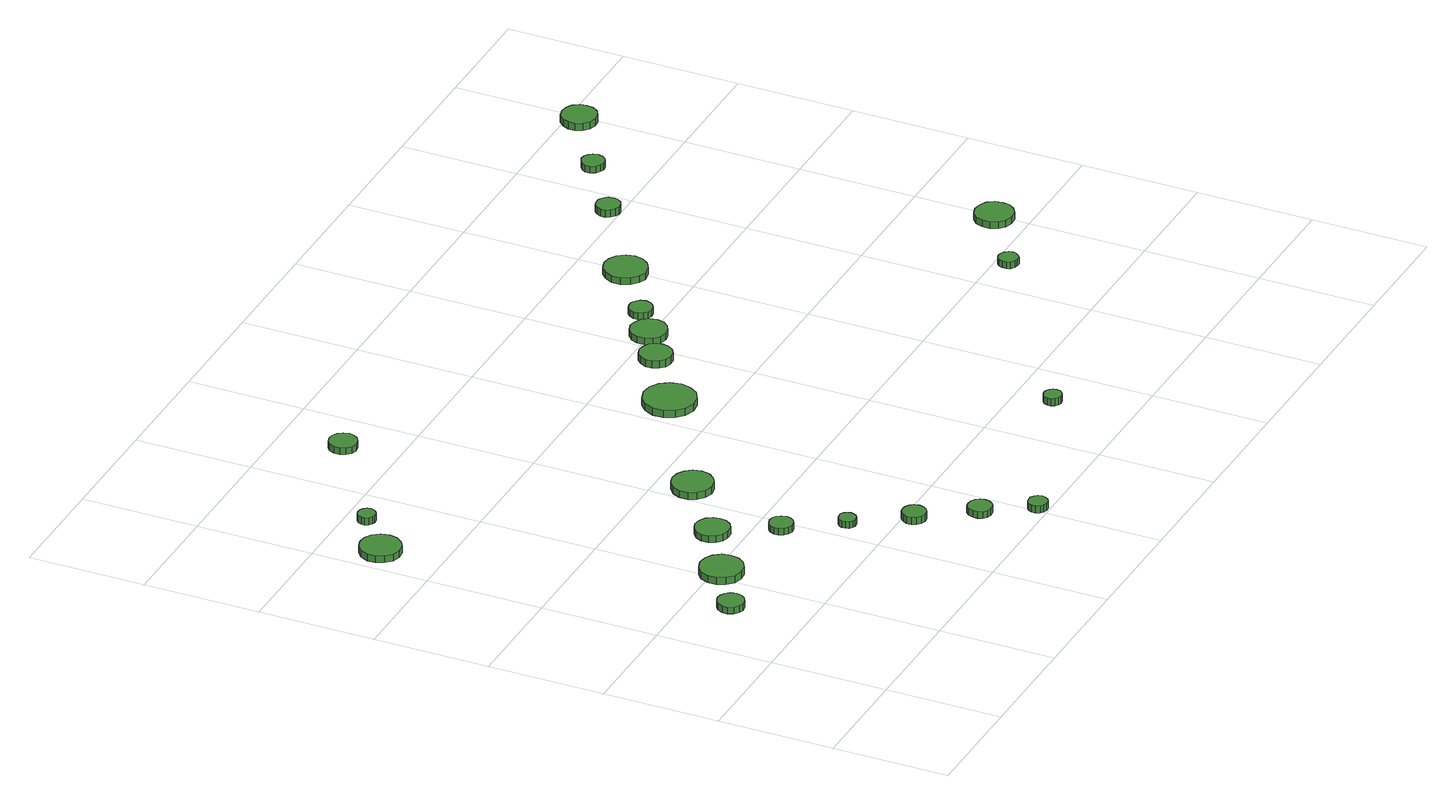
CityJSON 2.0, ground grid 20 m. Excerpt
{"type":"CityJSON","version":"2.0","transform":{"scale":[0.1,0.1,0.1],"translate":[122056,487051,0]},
"CityObjects":{
"tree1":{"type":"SolitaryVegetationObject","attributes":{"function":"something"},"geometry":[{"type":"MultiSurface","lod":"1","boundaries":[[[0,1,2,3,4,5,6,7,8,9,10,11,12,13,14]],[[15,16,17,18,19,20,21,22,23,24,25,26,27,28,29]],[[0,29,28,1]],[[1,28,27,2]],[[2,27,26,3]],[[3,26,25,4]],[[4,25,24,5]],[[5,24,23,6]],[[6,23,22,7]],[[7,22,21,8]],[[8,21,20,9]],[[9,20,19,10]],[[10,19,18,11]],[[11,18,17,12]],[[12,17,16,13]],[[13,16,15,14]],[[14,15,29,0]]]}]},
"tree2":{"type":"SolitaryVegetationObject","attributes":{"function":"something"},"geometry":[{"type":"MultiSurface","lod":"1","boundaries":[[[30,31,32,33,34,35,36,37,38,39,40,41,42,43,44]],[[45,46,47,48,49,50,51,52,53,54,55,56,57,58,59]],[[30,59,58,31]],[[31,58,57,32]],[[32,57,56,33]],[[33,56,55,34]],[[34,55,54,35]],[[35,54,53,36]],[[36,53,52,37]],[[37,52,51,38]],[[38,51,50,39]],[[39,50,49,40]],[[40,49,48,41]],[[41,48,47,42]],[[42,47,46,43]],[[43,46,45,44]],[[44,45,59,30]]]}]},
"tree3":{"type":"SolitaryVegetationObject","attributes":{"function":"something"},"geometry":[{"type":"MultiSurface","lod":"1","boundaries":[[[60,61,62,63,64,65,66,67,68,69,70,71,72,73,74]],[[75,76,77,78,79,80,81,82,83,84,85,86,87,88,89]],[[60,89,88,61]],[[61,88,87,62]],[[62,87,86,63]],[[63,86,85,64]],[[64,85,84,65]],[[65,84,83,66]],[[66,83,82,67]],[[67,82,81,68]],[[68,81,80,69]],[[69,80,79,70]],[[70,79,78,71]],[[71,78,77,72]],[[72,77,76,73]],[[73,76,75,74]],[[74,75,89,60]]]}]},
"tree4":{"type":"SolitaryVegetationObject","attributes":{"function":"something"},"geometry":[{"type":"MultiSurface","lod":"1","boundaries":[[[90,91,92,93,94,95,96,97,98,99,100,101,102,103,104]],[[105,106,107,108,109,110,111,112,113,114,115,116,117,118,119]],[[90,119,118,91]],[[91,118,117,92]],[[92,117,116,93]],[[93,116,115,94]],[[94,115,114,95]],[[95,114,113,96]],[[96,113,112,97]],[[97,112,111,98]],[[98,111,110,99]],[[99,110,109,100]],[[100,109,108,101]],[[101,108,107,102]],[[102,107,106,103]],[[103,106,105,104]],[[104,105,119,90]]]}]},
"tree5":{"type":"SolitaryVegetationObject","attributes":{"function":"something"},"geometry":[{"type":"MultiSurface","lod":"1","boundaries":[[[120,121,122,123,124,125,126,127,128,129,130,131,132,133,134]],[[135,136,137,138,139,140,141,142,143,144,145,146,147,148,149]],[[120,149,148,121]],[[121,148,147,122]],[[122,147,146,123]],[[123,146,145,124]],[[124,145,144,125]],[[125,144,143,126]],[[126,143,142,127]],[[127,142,141,128]],[[128,141,140,129]],[[129,140,139,130]],[[130,139,138,131]],[[131,138,137,132]],[[132,137,136,133]],[[133,136,135,134]],[[134,135,149,120]]]}]},
"tree6":{"type":"SolitaryVegetationObject","attributes":{"function":"something"},"geometry":[{"type":"MultiSurface","lod":"1","boundaries":[[[150,151,152,153,154,155,156,157,158,159,160,161,162,163,164]],[[165,166,167,168,169,170,171,172,173,174,175,176,177,178,179]],[[150,179,178,151]],[[151,178,177,152]],[[152,177,176,153]],[[153,176,175,154]],[[154,175,174,155]],[[155,174,173,156]],[[156,173,172,157]],[[157,172,171,158]],[[158,171,170,159]],[[159,170,169,160]],[[160,169,168,161]],[[161,168,167,162]],[[162,167,166,163]],[[163,166,165,164]],[[164,165,179,150]]]}]},
"tree7":{"type":"SolitaryVegetationObject","attributes":{"function":"something"},"geometry":[{"type":"MultiSurface","lod":"1","boundaries":[[[180,181,182,183,184,185,186,187,188,189,190,191,192,193,194]],[[195,196,197,198,199,200,201,202,203,204,205,206,207,208,209]],[[180,209,208,181]],[[181,208,207,182]],[[182,207,206,183]],[[183,206,205,184]],[[184,205,204,185]],[[185,204,203,186]],[[186,203,202,187]],[[187,202,201,188]],[[188,201,200,189]],[[189,200,199,190]],[[190,199,198,191]],[[191,198,197,192]],[[192,197,196,193]],[[193,196,195,194]],[[194,195,209,180]]]}]},
"tree8":{"type":"SolitaryVegetationObject","attributes":{"function":"something"},"geometry":[{"type":"MultiSurface","lod":"1","boundaries":[[[210,211,212,213,214,215,216,217,218,219,220,221,222,223,224]],[[225,226,227,228,229,230,231,232,233,234,235,236,237,238,239]],[[210,239,238,211]],[[211,238,237,212]],[[212,237,236,213]],[[213,236,235,214]],[[214,235,234,215]],[[215,234,233,216]],[[216,233,232,217]],[[217,232,231,218]],[[218,231,230,219]],[[219,230,229,220]],[[220,229,228,221]],[[221,228,227,222]],[[222,227,226,223]],[[223,226,225,224]],[[224,225,239,210]]]}]},
"tree9":{"type":"SolitaryVegetationObject","attributes":{"function":"something"},"geometry":[{"type":"MultiSurface","lod":"1","boundaries":[[[240,241,242,243,244,245,246,247,248,249,250,251,252,253,254]],[[255,256,257,258,259,260,261,262,263,264,265,266,267,268,269]],[[240,269,268,241]],[[241,268,267,242]],[[242,267,266,243]],[[243,266,265,244]],[[244,265,264,245]],[[245,264,263,246]],[[246,263,262,247]],[[247,262,261,248]],[[248,261,260,249]],[[249,260,259,250]],[[250,259,258,251]],[[251,258,257,252]],[[252,257,256,253]],[[253,256,255,254]],[[254,255,269,240]]]}]},
"tree10":{"type":"SolitaryVegetationObject","attributes":{"function":"something"},"geometry":[{"type":"MultiSurface","lod":"1","boundaries":[[[270,271,272,273,274,275,276,277,278,279,280,281,282,283,284]],[[285,286,287,288,289,290,291,292,293,294,295,296,297,298,299]],[[270,299,298,271]],[[271,298,297,272]],[[272,297,296,273]],[[273,296,295,274]],[[274,295,294,275]],[[275,294,293,276]],[[276,293,292,277]],[[277,292,291,278]],[[278,291,290,279]],[[279,290,289,280]],[[280,289,288,281]],[[281,288,287,282]],[[282,287,286,283]],[[283,286,285,284]],[[284,285,299,270]]]}]},
"tree11":{"type":"SolitaryVegetationObject","attributes":{"function":"something"},"geometry":[{"type":"MultiSurface","lod":"1","boundaries":[[[300,301,302,303,304,305,306,307,308,309,310,311,312,313,314]],[[315,316,317,318,319,320,321,322,323,324,325,326,327,328,329]],[[300,329,328,301]],[[301,328,327,302]],[[302,327,326,303]],[[303,326,325,304]],[[304,325,324,305]],[[305,324,323,306]],[[306,323,322,307]],[[307,322,321,308]],[[308,321,320,309]],[[309,320,319,310]],[[310,319,318,311]],[[311,318,317,312]],[[312,317,316,313]],[[313,316,315,314]],[[314,315,329,300]]]}]},
"tree12":{"type":"SolitaryVegetationObject","attributes":{"function":"something"},"geometry":[{"type":"MultiSurface","lod":"1","boundaries":[[[330,331,332,333,334,335,336,337,338,339,340,341,342,343,344]],[[345,346,347,348,349,350,351,352,353,354,355,356,357,358,359]],[[330,359,358,331]],[[331,358,357,332]],[[332,357,356,333]],[[333,356,355,334]],[[334,355,354,335]],[[335,354,353,336]],[[336,353,352,337]],[[337,352,351,338]],[[338,351,350,339]],[[339,350,349,340]],[[340,349,348,341]],[[341,348,347,342]],[[342,347,346,343]],[[343,346,345,344]],[[344,345,359,330]]]}]},
"tree13":{"type":"SolitaryVegetationObject","attributes":{"function":"something"},"geometry":[{"type":"MultiSurface","lod":"1","boundaries":[[[360,361,362,363,364,365,366,367,368,369,370,371,372,373,374]],[[375,376,377,378,379,380,381,382,383,384,385,386,387,388,389]],[[360,389,388,361]],[[361,388,387,362]],[[362,387,386,363]],[[363,386,385,364]],[[364,385,384,365]],[[365,384,383,366]],[[366,383,382,367]],[[367,382,381,368]],[[368,381,380,369]],[[369,380,379,370]],[[370,379,378,371]],[[371,378,377,372]],[[372,377,376,373]],[[373,376,375,374]],[[374,375,389,360]]]}]},
"tree14":{"type":"SolitaryVegetationObject","attributes":{"function":"something"},"geometry":[{"type":"MultiSurface","lod":"1","boundaries":[[[390,391,392,393,394,395,396,397,398,399,400,401,402,403,404]],[[405,406,407,408,409,410,411,412,413,414,415,416,417,418,419]],[[390,419,418,391]],[[391,418,417,392]],[[392,417,416,393]],[[393,416,415,394]],[[394,415,414,395]],[[395,414,413,396]],[[396,413,412,397]],[[397,412,411,398]],[[398,411,410,399]],[[399,410,409,400]],[[400,409,408,401]],[[401,408,407,402]],[[402,407,406,403]],[[403,406,405,404]],[[404,405,419,390]]]}]},
"tree15":{"type":"SolitaryVegetationObject","attributes":{"function":"something"},"geometry":[{"type":"MultiSurface","lod":"1","boundaries":[[[420,421,422,423,424,425,426,427,428,429,430,431,432,433,434]],[[435,436,437,438,439,440,441,442,443,444,445,446,447,448,449]],[[420,449,448,421]],[[421,448,447,422]],[[422,447,446,423]],[[423,446,445,424]],[[424,445,444,425]],[[425,444,443,426]],[[426,443,442,427]],[[427,442,441,428]],[[428,441,440,429]],[[429,440,439,430]],[[430,439,438,431]],[[431,438,437,432]],[[432,437,436,433]],[[433,436,435,434]],[[434,435,449,420]]]}]},
"tree16":{"type":"SolitaryVegetationObject","attributes":{"function":"something"},"geometry":[{"type":"MultiSurface","lod":"1","boundaries":[[[450,451,452,453,454,455,456,457,458,459,460,461,462,463,464]],[[465,466,467,468,469,470,471,472,473,474,475,476,477,478,479]],[[450,479,478,451]],[[451,478,477,452]],[[452,477,476,453]],[[453,476,475,454]],[[454,475,474,455]],[[455,474,473,456]],[[456,473,472,457]],[[457,472,471,458]],[[458,471,470,459]],[[459,470,469,460]],[[460,469,468,461]],[[461,468,467,462]],[[462,467,466,463]],[[463,466,465,464]],[[464,465,479,450]]]}]},
"tree17":{"type":"SolitaryVegetationObject","attributes":{"function":"something"},"geometry":[{"type":"MultiSurface","lod":"1","boundaries":[[[480,481,482,483,484,485,486,487,488,489,490,491,492,493,494]],[[495,496,497,498,499,500,501,502,503,504,505,506,507,508,509]],[[480,509,508,481]],[[481,508,507,482]],[[482,507,506,483]],[[483,506,505,484]],[[484,505,504,485]],[[485,504,503,486]],[[486,503,502,487]],[[487,502,501,488]],[[488,501,500,489]],[[489,500,499,490]],[[490,499,498,491]],[[491,498,497,492]],[[492,497,496,493]],[[493,496,495,494]],[[494,495,509,480]]]}]},
"tree18":{"type":"SolitaryVegetationObject","attributes":{"function":"something"},"geometry":[{"type":"MultiSurface","lod":"1","boundaries":[[[510,511,512,513,514,515,516,517,518,519,520,521,522,523,524]],[[525,526,527,528,529,530,531,532,533,534,535,536,537,538,539]],[[510,539,538,511]],[[511,538,537,512]],[[512,537,536,513]],[[513,536,535,514]],[[514,535,534,515]],[[515,534,533,516]],[[516,533,532,517]],[[517,532,531,518]],[[518,531,530,519]],[[519,530,529,520]],[[520,529,528,521]],[[521,528,527,522]],[[522,527,526,523]],[[523,526,525,524]],[[524,525,539,510]]]}]},
"tree19":{"type":"SolitaryVegetationObject","attributes":{"function":"something"},"geometry":[{"type":"MultiSurface","lod":"1","boundaries":[[[540,541,542,543,544,545,546,547,548,549,550,551,552,553,554]],[[555,556,557,558,559,560,561,562,563,564,565,566,567,568,569]],[[540,569,568,541]],[[541,568,567,542]],[[542,567,566,543]],[[543,566,565,544]],[[544,565,564,545]],[[545,564,563,546]],[[546,563,562,547]],[[547,562,561,548]],[[548,561,560,549]],[[549,560,559,550]],[[550,559,558,551]],[[551,558,557,552]],[[552,557,556,553]],[[553,556,555,554]],[[554,555,569,540]]]}]},
"tree20":{"type":"SolitaryVegetationObject","attributes":{"function":"something"},"geometry":[{"type":"MultiSurface","lod":"1","boundaries":[[[570,571,572,573,574,575,576,577,578,579,580,581,582,583,584]],[[585,586,587,588,589,590,591,592,593,594,595,596,597,598,599]],[[570,599,598,571]],[[571,598,597,572]],[[572,597,596,573]],[[573,596,595,574]],[[574,595,594,575]],[[575,594,593,576]],[[576,593,592,577]],[[577,592,591,578]],[[578,591,590,579]],[[579,590,589,580]],[[580,589,588,581]],[[581,588,587,582]],[[582,587,586,583]],[[583,586,585,584]],[[584,585,599,570]]]}]},
"tree21":{"type":"SolitaryVegetationObject","attributes":{"function":"something"},"geometry":[{"type":"MultiSurface","lod":"1","boundaries":[[[600,601,602,603,604,605,606,607,608,609,610,611,612,613,614]],[[615,616,617,618,619,620,621,622,623,624,625,626,627,628,629]],[[600,629,628,601]],[[601,628,627,602]],[[602,627,626,603]],[[603,626,625,604]],[[604,625,624,605]],[[605,624,623,606]],[[606,623,622,607]],[[607,622,621,608]],[[608,621,620,609]],[[609,620,619,610]],[[610,619,618,611]],[[611,618,617,612]],[[612,617,616,613]],[[613,616,615,614]],[[614,615,629,600]]]}]},
"tree22":{"type":"SolitaryVegetationObject","attributes":{"function":"something"},"geometry":[{"type":"MultiSurface","lod":"1","boundaries":[[[630,631,632,633,634,635,636,637,638,639,640,641,642,643,644]],[[645,646,647,648,649,650,651,652,653,654,655,656,657,658,659]],[[630,659,658,631]],[[631,658,657,632]],[[632,657,656,633]],[[633,656,655,634]],[[634,655,654,635]],[[635,654,653,636]],[[636,653,652,637]],[[637,652,651,638]],[[638,651,650,639]],[[639,650,649,640]],[[640,649,648,641]],[[641,648,647,642]],[[642,647,646,643]],[[643,646,645,644]],[[644,645,659,630]]]}]},
"tree23":{"type":"SolitaryVegetationObject","attributes":{"function":"something"},"geometry":[{"type":"MultiSurface","lod":"1","boundaries":[[[660,661,662,663,664,665,666,667,668,669,670,671,672,673,674]],[[675,676,677,678,679,680,681,682,683,684,685,686,687,688,689]],[[660,689,688,661]],[[661,688,687,662]],[[662,687,686,663]],[[663,686,685,664]],[[664,685,684,665]],[[665,684,683,666]],[[666,683,682,667]],[[667,682,681,668]],[[668,681,680,669]],[[669,680,679,670]],[[670,679,678,671]],[[671,678,677,672]],[[672,677,676,673]],[[673,676,675,674]],[[674,675,689,660]]]}]}
},
"vertices":[
[152,331,14],[150,340,14],[144,348,14],[136,352,14],[127,353,14],[118,350,14],[111,344,14],[107,335,14],[107,326,14],[111,317,14],[118,311,14],[127,308,14],[136,309,14],[144,314,14],[150,321,14],[150,321,2],[144,314,2],[136,309,2],[127,308,2],[118,311,2],[111,317,2],[107,326,2],[107,335,2],[111,344,2],[118,350,2],[127,353,2],[136,352,2],[144,348,2],[150,340,2],[152,331,2],
[76,900,20],[73,914,20],[64,926,20],[52,933,20],[37,934,20],[24,930,20],[13,920,20],[7,907,20],[7,893,20],[13,880,20],[24,870,20],[37,865,20],[52,867,20],[64,874,20],[73,886,20],[73,886,8],[64,874,8],[52,867,8],[37,865,8],[24,870,8],[13,880,8],[7,893,8],[7,907,8],[13,920,8],[24,930,8],[37,934,8],[52,933,8],[64,926,8],[73,914,8],[76,900,8],
[252,387,16],[249,402,16],[240,414,16],[227,421,16],[212,423,16],[197,418,16],[186,408,16],[180,394,16],[180,379,16],[186,366,16],[197,355,16],[212,351,16],[227,352,16],[240,360,16],[249,372,16],[249,372,3],[240,360,3],[227,352,3],[212,351,3],[197,355,3],[186,366,3],[180,379,3],[180,394,3],[186,408,3],[197,418,3],[212,423,3],[227,421,3],[240,414,3],[249,402,3],[252,387,3],
[143,964,16],[142,970,16],[138,975,16],[133,978,16],[126,979,16],[121,977,16],[116,973,16],[113,967,16],[113,961,16],[116,955,16],[121,951,16],[126,949,16],[133,950,16],[138,953,16],[142,958,16],[142,958,3],[138,953,3],[133,950,3],[126,949,3],[121,951,3],[116,955,3],[113,961,3],[113,967,3],[116,973,3],[121,977,3],[126,979,3],[133,978,3],[138,975,3],[142,970,3],[143,964,3],
[348,451,16],[346,462,16],[339,472,16],[328,478,16],[316,480,16],[305,476,16],[296,468,16],[291,457,16],[291,445,16],[296,434,16],[305,426,16],[316,422,16],[328,423,16],[339,429,16],[346,439,16],[346,439,4],[339,429,4],[328,423,4],[316,422,4],[305,426,4],[296,434,4],[291,445,4],[291,457,4],[296,468,4],[305,476,4],[316,480,4],[328,478,4],[339,472,4],[346,462,4],[348,451,4],
[398,358,16],[396,366,16],[391,373,16],[384,377,16],[376,378,16],[368,375,16],[362,370,16],[358,362,16],[358,354,16],[362,346,16],[368,341,16],[376,338,16],[384,339,16],[391,343,16],[396,350,16],[396,350,4],[391,343,4],[384,339,4],[376,338,4],[368,341,4],[362,346,4],[358,354,4],[358,362,4],[362,370,4],[368,375,4],[376,378,4],[384,377,4],[391,373,4],[396,366,4],[398,358,4],
[451,270,16],[449,276,16],[446,281,16],[441,284,16],[434,284,16],[429,282,16],[424,278,16],[422,273,16],[422,267,16],[424,261,16],[429,257,16],[434,255,16],[441,256,16],[446,259,16],[449,264,16],[449,264,4],[446,259,4],[441,256,4],[434,255,4],[429,257,4],[424,261,4],[422,267,4],[422,273,4],[424,278,4],[429,282,4],[434,284,4],[441,284,4],[446,281,4],[449,276,4],[451,270,4],
[516,181,17],[514,190,17],[509,196,17],[502,200,17],[494,201,17],[486,199,17],[480,193,17],[476,186,17],[476,177,17],[480,170,17],[486,164,17],[494,161,17],[502,162,17],[509,166,17],[514,173,17],[514,173,4],[509,166,4],[502,162,4],[494,161,4],[486,164,4],[480,170,4],[476,177,4],[476,186,4],[480,193,4],[486,199,4],[494,201,4],[502,200,4],[509,196,4],[514,190,4],[516,181,4],
[575,94,17],[574,102,17],[569,109,17],[562,113,17],[553,114,17],[545,112,17],[539,106,17],[536,98,17],[536,90,17],[539,82,17],[545,77,17],[553,74,17],[562,75,17],[569,79,17],[574,86,17],[574,86,5],[569,79,5],[562,75,5],[553,74,5],[545,77,5],[539,82,5],[536,90,5],[536,98,5],[539,106,5],[545,112,5],[553,114,5],[562,113,5],[569,109,5],[574,102,5],[575,94,5],
[461,535,21],[458,549,21],[449,560,21],[437,567,21],[423,569,21],[409,565,21],[398,555,21],[392,542,21],[392,527,21],[398,514,21],[409,505,21],[423,500,21],[437,502,21],[449,509,21],[458,520,21],[458,520,8],[449,509,8],[437,502,8],[423,500,8],[409,505,8],[398,514,8],[392,527,8],[392,542,8],[398,555,8],[409,565,8],[423,569,8],[437,567,8],[449,560,8],[458,549,8],[461,535,8],
[624,17,17],[622,24,17],[618,29,17],[612,33,17],[606,33,17],[599,31,17],[594,27,17],[591,20,17],[591,14,17],[594,7,17],[599,3,17],[606,1,17],[612,1,17],[618,5,17],[622,10,17],[622,10,4],[618,5,4],[612,1,4],[606,1,4],[599,3,4],[594,7,4],[591,14,4],[591,20,4],[594,27,4],[599,31,4],[606,33,4],[612,33,4],[618,29,4],[622,24,4],[624,17,4],
[338,1092,17],[336,1101,17],[330,1109,17],[321,1114,17],[312,1115,17],[302,1112,17],[295,1106,17],[291,1097,17],[291,1087,17],[295,1078,17],[302,1071,17],[312,1068,17],[321,1069,17],[330,1074,17],[336,1082,17],[336,1082,5],[330,1074,5],[321,1069,5],[312,1068,5],[302,1071,5],[295,1078,5],[291,1087,5],[291,1097,5],[295,1106,5],[302,1112,5],[312,1115,5],[321,1114,5],[330,1109,5],[336,1101,5],[338,1092,5],
[699,681,16],[695,699,16],[685,714,16],[669,723,16],[651,725,16],[633,719,16],[620,707,16],[612,690,16],[612,672,16],[620,655,16],[633,643,16],[651,637,16],[669,639,16],[685,648,16],[695,663,16],[695,663,3],[685,648,3],[669,639,3],[651,637,3],[633,643,3],[620,655,3],[612,672,3],[612,690,3],[620,707,3],[633,719,3],[651,725,3],[669,723,3],[685,714,3],[695,699,3],[699,681,3],
[928,133,19],[927,139,19],[923,144,19],[918,147,19],[912,148,19],[906,146,19],[901,142,19],[898,136,19],[898,130,19],[901,124,19],[906,120,19],[912,118,19],[918,119,19],[923,122,19],[927,127,19],[927,127,6],[923,122,6],[918,119,6],[912,118,6],[906,120,6],[901,124,6],[898,130,6],[898,136,6],[901,142,6],[906,146,6],[912,148,6],[918,147,6],[923,144,6],[927,139,6],[928,133,6],
[800,759,15],[797,770,15],[791,780,15],[781,785,15],[769,787,15],[758,783,15],[750,775,15],[745,765,15],[745,754,15],[750,743,15],[758,735,15],[769,732,15],[781,733,15],[791,739,15],[797,748,15],[797,748,2],[791,739,2],[781,733,2],[769,732,2],[758,735,2],[750,743,2],[745,754,2],[745,765,2],[750,775,2],[758,783,2],[769,787,2],[781,785,2],[791,780,2],[797,770,2],[800,759,2],
[865,800,15],[862,813,15],[854,823,15],[843,829,15],[831,831,15],[818,827,15],[809,818,15],[804,806,15],[804,794,15],[809,782,15],[818,773,15],[831,769,15],[843,771,15],[854,777,15],[862,787,15],[862,787,3],[854,777,3],[843,771,3],[831,769,3],[818,773,3],[809,782,3],[804,794,3],[804,806,3],[809,818,3],[818,827,3],[831,831,3],[843,829,3],[854,823,3],[862,813,3],[865,800,3],
[910,840,15],[908,848,15],[903,854,15],[896,859,15],[888,859,15],[880,857,15],[874,851,15],[870,844,15],[870,836,15],[874,828,15],[880,822,15],[888,820,15],[896,821,15],[903,825,15],[908,832,15],[908,832,3],[903,825,3],[896,821,3],[888,820,3],[880,822,3],[874,828,3],[870,836,3],[870,844,3],[874,851,3],[880,857,3],[888,859,3],[896,859,3],[903,854,3],[908,848,3],[910,840,3],
[1028,914,15],[1025,928,15],[1016,941,15],[1003,948,15],[988,950,15],[974,945,15],[963,935,15],[956,921,15],[956,906,15],[963,892,15],[974,882,15],[988,877,15],[1003,879,15],[1016,887,15],[1025,899,15],[1025,899,3],[1016,887,3],[1003,879,3],[988,877,3],[974,882,3],[963,892,3],[956,906,3],[956,921,3],[963,935,3],[974,945,3],[988,950,3],[1003,948,3],[1016,941,3],[1025,928,3],[1028,914,3],
[1286,375,18],[1284,382,18],[1280,388,18],[1274,391,18],[1267,392,18],[1261,390,18],[1255,385,18],[1253,379,18],[1253,372,18],[1255,366,18],[1261,361,18],[1267,359,18],[1274,359,18],[1280,363,18],[1284,369,18],[1284,369,6],[1280,363,6],[1274,359,6],[1267,359,6],[1261,361,6],[1255,366,6],[1253,372,6],[1253,379,6],[1255,385,6],[1261,390,6],[1267,392,6],[1274,391,6],[1280,388,6],[1284,382,6],[1286,375,6],
[1176,1020,15],[1175,1029,15],[1170,1035,15],[1162,1040,15],[1154,1040,15],[1146,1038,15],[1140,1032,15],[1136,1025,15],[1136,1016,15],[1140,1009,15],[1146,1003,15],[1154,1000,15],[1162,1001,15],[1170,1005,15],[1175,1012,15],[1175,1012,2],[1170,1005,2],[1162,1001,2],[1154,1000,2],[1146,1003,2],[1140,1009,2],[1136,1016,2],[1136,1025,2],[1140,1032,2],[1146,1038,2],[1154,1040,2],[1162,1040,2],[1170,1035,2],[1175,1029,2],[1176,1020,2],
[1419,455,17],[1417,468,17],[1409,479,17],[1397,485,17],[1384,487,17],[1371,483,17],[1361,474,17],[1356,461,17],[1356,448,17],[1361,436,17],[1371,427,17],[1384,423,17],[1397,424,17],[1409,431,17],[1417,442,17],[1417,442,5],[1409,431,5],[1397,424,5],[1384,423,5],[1371,427,5],[1361,436,5],[1356,448,5],[1356,461,5],[1361,474,5],[1371,483,5],[1384,487,5],[1397,485,5],[1409,479,5],[1417,468,5],[1419,455,5],
[1288,1099,15],[1286,1107,15],[1281,1113,15],[1274,1117,15],[1266,1118,15],[1259,1115,15],[1253,1110,15],[1249,1103,15],[1249,1095,15],[1253,1087,15],[1259,1082,15],[1266,1079,15],[1274,1080,15],[1281,1084,15],[1286,1091,15],[1286,1091,3],[1281,1084,3],[1274,1080,3],[1266,1079,3],[1259,1082,3],[1253,1087,3],[1249,1095,3],[1249,1103,3],[1253,1110,3],[1259,1115,3],[1266,1118,3],[1274,1117,3],[1281,1113,3],[1286,1107,3],[1288,1099,3],
[1419,1179,14],[1417,1191,14],[1410,1201,14],[1399,1207,14],[1387,1208,14],[1375,1205,14],[1366,1196,14],[1361,1185,14],[1361,1173,14],[1366,1162,14],[1375,1154,14],[1387,1150,14],[1399,1151,14],[1410,1157,14],[1417,1167,14],[1417,1167,1],[1410,1157,1],[1399,1151,1],[1387,1150,1],[1375,1154,1],[1366,1162,1],[1361,1173,1],[1361,1185,1],[1366,1196,1],[1375,1205,1],[1387,1208,1],[1399,1207,1],[1410,1201,1],[1417,1191,1],[1419,1179,1]
]}
